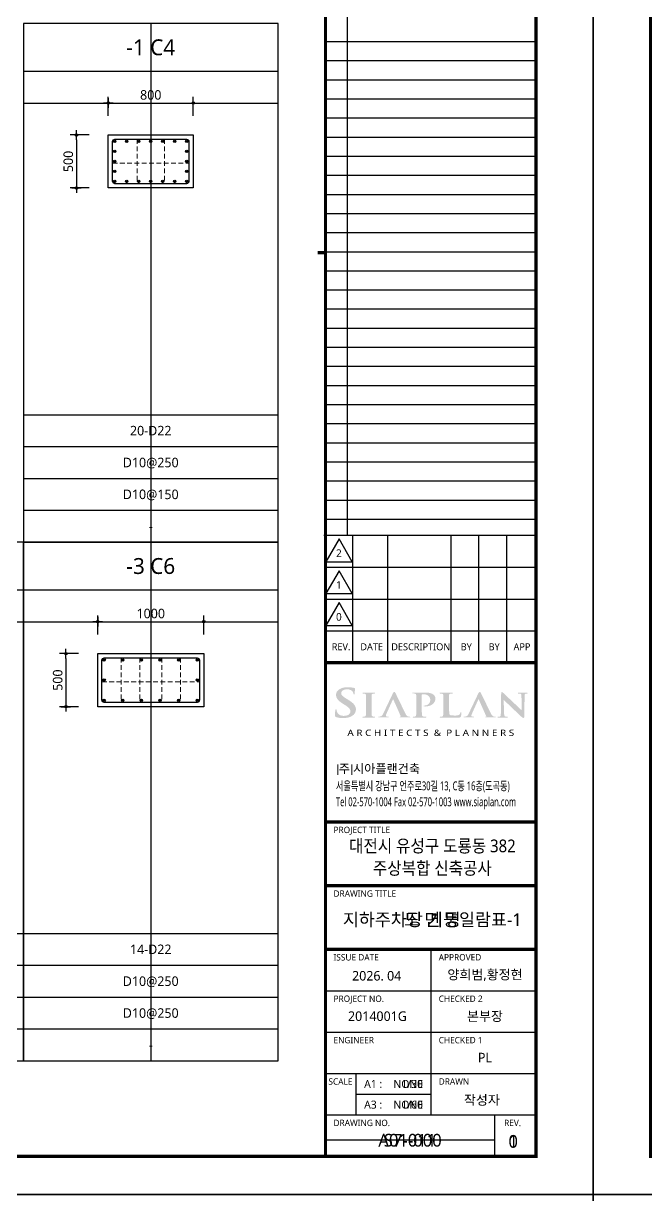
# Model space of a CAD drawing. Header units: millimetres. Extents: x 0 to 252030, y -124740 to 196020.
# Drawn here: x 45060 to 50924, y 160380 to 171412 of the extents above; entities that cross this region are included whole.
import ezdxf
from ezdxf.enums import TextEntityAlignment as Align

# ---------------------------------------------------------------- set-up
doc = ezdxf.new("R2010")
doc.units = ezdxf.units.MM
doc.header["$LTSCALE"] = 30
doc.linetypes.add('HID', pattern=[2.3, 1.5, -0.8])
doc.layers.get('DEFPOINTS').update_dxf_attribs({"color": 142})
for name, color, linetype in [('0-SEC1', 3, 'Continuous'), ('AA-SHEET-TEXT', 3, 'Continuous'), ('CON', 2, 'Continuous'), ('DIM', 7, 'Continuous'), ('S-철근', 3, 'Continuous'), ('SHEET', 7, 'Continuous'), ('TXT', 3, 'Continuous'), ('XR-FORM_(도룡동)$0$Sheet', 7, 'Continuous'), ('XR-FORM_(도룡동)$0$TEXT', 3, 'Continuous')]:
    doc.layers.add(name, color=color, linetype=linetype)
doc.layers.add('TieBar', color=7, linetype='HID', lineweight=0)
doc.styles.get("Standard").update_dxf_attribs({"font": 'malgun.ttf'})
doc.styles.add('XR-FORM$0$맑은고딕', font='malgun.ttf')
doc.styles.add('XR-FORM_(도룡동)$0$맑은고딕', font='malgun.ttf')
doc.styles.add('XR-FORM_(도룡동)$0$충북옥천_FORM$0$맑은고딕', font='malgun.ttf')
doc.styles.add('XR-FORM_(도룡동)$1$맑은고딕', font='malgun.ttf')
doc.styles.add('XR-FORM_(도룡동)$2$맑은고딕', font='malgun.ttf')
doc.styles.add('XR-FORM_(도룡동)$3$맑은고딕', font='malgun.ttf')
doc.styles.add('맑은 고딕', font='malgun.ttf')
doc.styles.add('맑은고딕', font='malgun.ttf')
doc.dimstyles.new('30NDIM', dxfattribs={"dimscale": 50, "dimtxt": 3, "dimasz": 1.5, "dimexe": 2, "dimexo": 6, "dimgap": 1, "dimtad": 1, "dimdec": 0, "dimrnd": 0.25, "dimzin": 0, "dimdsep": 46, "dimtxsty": 'Standard', "dimblk": 'Z_DOT', "dimcen": 5, "dimclrd": 256, "dimclre": 256, "dimclrt": 3, "dimadec": 0, "dimazin": 0, "dimtm": 1e-09, "dimtfac": 1, "dimtdec": 0, "dimtix": 1, "dimtmove": 2, "dimatfit": 1, "dimldrblk": 'Z_DOT', "dimfxl": 1, "dimtolj": 1, "dimtzin": 0, "dimarcsym": 0})

# ---------------------------------------------------------------- blocks, each defined once
blk = doc.blocks.new('XR-FORM_(도룡동)$0$S')
at = {"layer": 'XR-FORM_(도룡동)$0$Sheet'}
h = blk.add_hatch(color=6, dxfattribs=at)
edge = h.paths.add_edge_path()
edge.add_spline(control_points=[(76338, 15545), (76338, 15545), (76295, 15571), (76295, 15571), (76172, 15645), (76132, 15687), (76132, 15744), (76132, 15817), (76203, 15865), (76313, 15865), (76409, 15865), (76454, 15832), (76479, 15807), (76511, 15775), (76518, 15737), (76518, 15729), (76518, 15711), (76524, 15702), (76538, 15702), (76557, 15702), (76559, 15724), (76559, 15744), (76559, 15811), (76562, 15848), (76564, 15870), (76564, 15870), (76565, 15890), (76565, 15890), (76565, 15905), (76548, 15908), (76540, 15909), (76494, 15919), (76430, 15930), (76333, 15930), (76119, 15930), (75970, 15833), (75970, 15695), (75970, 15588), (76037, 15502), (76202, 15401), (76202, 15401), (76273, 15357), (76273, 15357), (76398, 15281), (76423, 15225), (76423, 15165), (76423, 15099), (76352, 15030), (76220, 15030), (76155, 15030), (76041, 15045), (76002, 15150), (75994, 15172), (75988, 15197), (75988, 15211), (75988, 15217), (75988, 15236), (75968, 15236), (75948, 15236), (75946, 15209), (75945, 15201), (75945, 15201), (75945, 15197), (75945, 15197), (75943, 15174), (75938, 15104), (75938, 15040), (75938, 15011), (75943, 15004), (75970, 14994), (76035, 14972), (76103, 14962), (76198, 14962), (76298, 14962), (76379, 14979), (76447, 15013), (76575, 15079), (76595, 15177), (76595, 15230), (76595, 15347), (76528, 15430), (76338, 15545)], knot_values=[0, 0, 0, 0, 1, 1, 1, 2, 2, 2, 3, 3, 3, 4, 4, 4, 5, 5, 5, 6, 6, 6, 7, 7, 7, 8, 8, 8, 9, 9, 9, 10, 10, 10, 11, 11, 11, 12, 12, 12, 13, 13, 13, 14, 14, 14, 15, 15, 15, 16, 16, 16, 17, 17, 17, 18, 18, 18, 19, 19, 19, 20, 20, 20, 21, 21, 21, 22, 22, 22, 23, 23, 23, 24, 24, 24, 25, 25, 25, 26, 26, 26, 27, 27, 27, 27], degree=3, periodic=0)
h = blk.add_hatch(color=6, dxfattribs=at)
edge = h.paths.add_edge_path()
edge.add_spline(control_points=[(77180, 15007), (77180, 15007), (77166, 15007), (77166, 15007), (77156, 15007), (77148, 15007), (77134, 15009), (77098, 15014), (77093, 15029), (77089, 15056), (77084, 15098), (77084, 15641), (77086, 15677), (77089, 15714), (77100, 15725), (77131, 15729), (77143, 15731), (77153, 15732), (77163, 15732), (77163, 15732), (77180, 15732), (77180, 15732), (77188, 15732), (77195, 15739), (77195, 15747), (77195, 15755), (77188, 15761), (77180, 15761), (77180, 15761), (76814, 15761), (76814, 15761), (76806, 15761), (76800, 15755), (76800, 15747), (76800, 15739), (76806, 15732), (76814, 15732), (76814, 15732), (76832, 15732), (76832, 15732), (76847, 15732), (76860, 15730), (76871, 15728), (76897, 15723), (76909, 15710), (76912, 15677), (76912, 15677), (76912, 15677), (76912, 15677), (76914, 15650), (76915, 15103), (76908, 15057), (76904, 15025), (76895, 15014), (76873, 15011), (76858, 15008), (76843, 15007), (76827, 15007), (76826, 15007), (76814, 15007), (76814, 15007), (76806, 15007), (76800, 15000), (76800, 14992), (76800, 14984), (76806, 14977), (76814, 14977), (76814, 14977), (77180, 14977), (77180, 14977), (77188, 14977), (77195, 14984), (77195, 14992), (77195, 15000), (77188, 15007), (77180, 15007)], knot_values=[0, 0, 0, 0, 1, 1, 1, 2, 2, 2, 3, 3, 3, 4, 4, 4, 5, 5, 5, 6, 6, 6, 7, 7, 7, 8, 8, 8, 9, 9, 9, 10, 10, 10, 11, 11, 11, 12, 12, 12, 13, 13, 13, 14, 14, 14, 15, 15, 15, 16, 16, 16, 17, 17, 17, 18, 18, 18, 19, 19, 19, 20, 20, 20, 21, 21, 21, 22, 22, 22, 23, 23, 23, 24, 24, 24, 25, 25, 25, 25], degree=3, periodic=0)
h = blk.add_hatch(color=6, dxfattribs=at)
edge = h.paths.add_edge_path()
edge.add_spline(control_points=[(78289, 15008), (78289, 15008), (78256, 15008), (78256, 15008), (78252, 15008), (78248, 15009), (78243, 15010), (78220, 15014), (78192, 15028), (78158, 15085), (78158, 15085), (77848, 15727), (77836, 15749), (77824, 15773), (77816, 15784), (77802, 15784), (77787, 15784), (77771, 15771), (77757, 15741), (77757, 15741), (77450, 15097), (77450, 15097), (77424, 15042), (77401, 15015), (77350, 15010), (77342, 15009), (77328, 15008), (77317, 15008), (77317, 15008), (77304, 15008), (77304, 15008), (77298, 15008), (77292, 15002), (77292, 14994), (77292, 14987), (77298, 14980), (77304, 14980), (77304, 14980), (77609, 14980), (77609, 14980), (77615, 14980), (77621, 14987), (77621, 14994), (77621, 15002), (77615, 15008), (77609, 15008), (77609, 15008), (77576, 15008), (77576, 15008), (77539, 15008), (77534, 15021), (77534, 15033), (77534, 15044), (77540, 15068), (77552, 15094), (77552, 15094), (77762, 15561), (77762, 15561), (77762, 15561), (78005, 15016), (78004, 15016), (78005, 15014), (78005, 15012), (78004, 15010), (78003, 15008), (78001, 15008), (77998, 15008), (77998, 15008), (77984, 15008), (77984, 15008), (77978, 15008), (77972, 15002), (77972, 14994), (77972, 14987), (77978, 14980), (77984, 14980), (77984, 14980), (78289, 14980), (78289, 14980), (78295, 14980), (78301, 14987), (78301, 14994), (78301, 15002), (78295, 15008), (78289, 15008)], knot_values=[0, 0, 0, 0, 1, 1, 1, 2, 2, 2, 3, 3, 3, 4, 4, 4, 5, 5, 5, 6, 6, 6, 7, 7, 7, 8, 8, 8, 9, 9, 9, 10, 10, 10, 11, 11, 11, 12, 12, 12, 13, 13, 13, 14, 14, 14, 15, 15, 15, 16, 16, 16, 17, 17, 17, 18, 18, 18, 19, 19, 19, 20, 20, 20, 21, 21, 21, 22, 22, 22, 23, 23, 23, 24, 24, 24, 25, 25, 25, 26, 26, 26, 27, 27, 27, 28, 28, 28, 28], degree=3, periodic=0)
h = blk.add_hatch(color=250, dxfattribs=at)
edge = h.paths.add_edge_path()
edge.add_spline(control_points=[(78762, 15355), (78740, 15355), (78721, 15354), (78721, 15339), (78721, 15329), (78732, 15327), (78739, 15326), (78739, 15326), (78761, 15325), (78768, 15325), (78956, 15325), (79092, 15431), (79092, 15577), (79092, 15629), (79059, 15678), (79025, 15703), (79003, 15719), (78945, 15762), (78781, 15762), (78781, 15762), (78772, 15762), (78771, 15762), (78771, 15762), (78376, 15762), (78376, 15762), (78367, 15762), (78360, 15756), (78360, 15748), (78360, 15740), (78367, 15734), (78376, 15734), (78376, 15734), (78423, 15734), (78423, 15734), (78429, 15733), (78435, 15733), (78438, 15732), (78480, 15725), (78488, 15709), (78491, 15677), (78491, 15677), (78491, 15677), (78491, 15677), (78493, 15651), (78494, 15108), (78487, 15062), (78481, 15030), (78474, 15013), (78453, 15010), (78437, 15007), (78422, 15006), (78407, 15006), (78406, 15006), (78396, 15006), (78396, 15006), (78387, 15006), (78380, 14999), (78380, 14991), (78380, 14983), (78387, 14977), (78396, 14977), (78396, 14977), (78791, 14977), (78791, 14977), (78800, 14977), (78807, 14983), (78807, 14991), (78807, 14999), (78800, 15006), (78791, 15006), (78791, 15006), (78781, 15006), (78781, 15006), (78761, 15006), (78733, 15008), (78715, 15010), (78681, 15013), (78672, 15031), (78668, 15061), (78662, 15105), (78662, 15684), (78662, 15690), (78662, 15699), (78664, 15704), (78669, 15705), (78679, 15708), (78707, 15709), (78729, 15709), (78757, 15709), (78810, 15704), (78857, 15670), (78924, 15623), (78931, 15562), (78931, 15520), (78931, 15418), (78833, 15355), (78762, 15355)], knot_values=[0, 0, 0, 0, 1, 1, 1, 2, 2, 2, 3, 3, 3, 4, 4, 4, 5, 5, 5, 6, 6, 6, 7, 7, 7, 8, 8, 8, 9, 9, 9, 10, 10, 10, 11, 11, 11, 12, 12, 12, 13, 13, 13, 14, 14, 14, 15, 15, 15, 16, 16, 16, 17, 17, 17, 18, 18, 18, 19, 19, 19, 20, 20, 20, 21, 21, 21, 22, 22, 22, 23, 23, 23, 24, 24, 24, 25, 25, 25, 26, 26, 26, 27, 27, 27, 28, 28, 28, 29, 29, 29, 30, 30, 30, 31, 31, 31, 32, 32, 32, 32], degree=3, periodic=0)
h = blk.add_hatch(color=250, dxfattribs=at)
edge = h.paths.add_edge_path()
edge.add_spline(control_points=[(79896, 15147), (79880, 15147), (79878, 15134), (79877, 15128), (79875, 15109), (79860, 15082), (79845, 15069), (79815, 15043), (79768, 15042), (79696, 15042), (79592, 15042), (79561, 15049), (79541, 15063), (79541, 15063), (79541, 15063), (79541, 15063), (79522, 15076), (79515, 15314), (79515, 15460), (79515, 15617), (79515, 15645), (79518, 15677), (79521, 15714), (79532, 15724), (79562, 15729), (79578, 15731), (79599, 15732), (79612, 15732), (79620, 15732), (79633, 15732), (79638, 15739), (79640, 15742), (79641, 15745), (79641, 15748), (79641, 15756), (79634, 15762), (79626, 15762), (79626, 15762), (79235, 15762), (79235, 15762), (79226, 15762), (79220, 15756), (79220, 15748), (79220, 15743), (79222, 15738), (79227, 15736), (79227, 15735), (79229, 15735), (79229, 15734), (79235, 15732), (79243, 15732), (79247, 15732), (79265, 15732), (79280, 15731), (79290, 15729), (79331, 15722), (79340, 15709), (79342, 15677), (79344, 15651), (79345, 15108), (79338, 15062), (79332, 15030), (79326, 15013), (79304, 15010), (79290, 15007), (79276, 15006), (79262, 15006), (79262, 15006), (79245, 15006), (79245, 15006), (79237, 15006), (79230, 14999), (79230, 14991), (79230, 14983), (79237, 14977), (79245, 14977), (79245, 14977), (79615, 14977), (79615, 14977), (79615, 14977), (79805, 14976), (79805, 14976), (79874, 14976), (79882, 14981), (79891, 15006), (79901, 15036), (79910, 15113), (79910, 15125), (79910, 15135), (79910, 15147), (79896, 15147)], knot_values=[0, 0, 0, 0, 1, 1, 1, 2, 2, 2, 3, 3, 3, 4, 4, 4, 5, 5, 5, 6, 6, 6, 7, 7, 7, 8, 8, 8, 9, 9, 9, 10, 10, 10, 11, 11, 11, 12, 12, 12, 13, 13, 13, 14, 14, 14, 15, 15, 15, 16, 16, 16, 17, 17, 17, 18, 18, 18, 19, 19, 19, 20, 20, 20, 21, 21, 21, 22, 22, 22, 23, 23, 23, 24, 24, 24, 25, 25, 25, 26, 26, 26, 27, 27, 27, 28, 28, 28, 29, 29, 29, 30, 30, 30, 30], degree=3, periodic=0)
h = blk.add_hatch(color=250, dxfattribs=at)
edge = h.paths.add_edge_path()
edge.add_spline(control_points=[(80974, 15008), (80974, 15008), (80942, 15008), (80942, 15008), (80937, 15008), (80933, 15009), (80928, 15010), (80905, 15014), (80878, 15028), (80843, 15085), (80843, 15085), (80533, 15727), (80521, 15749), (80509, 15773), (80501, 15784), (80487, 15784), (80472, 15784), (80457, 15771), (80442, 15741), (80442, 15741), (80135, 15097), (80135, 15097), (80109, 15042), (80086, 15015), (80035, 15010), (80027, 15009), (80013, 15008), (80002, 15008), (80002, 15008), (79989, 15008), (79989, 15008), (79983, 15008), (79977, 15002), (79977, 14994), (79977, 14987), (79983, 14980), (79989, 14980), (79989, 14980), (80294, 14980), (80294, 14980), (80300, 14980), (80306, 14987), (80306, 14994), (80306, 15002), (80300, 15008), (80294, 15008), (80294, 15008), (80261, 15008), (80261, 15008), (80224, 15008), (80219, 15021), (80219, 15033), (80219, 15044), (80225, 15068), (80237, 15094), (80237, 15094), (80447, 15561), (80447, 15561), (80447, 15561), (80690, 15016), (80690, 15016), (80690, 15014), (80690, 15012), (80689, 15010), (80688, 15008), (80686, 15008), (80683, 15008), (80683, 15008), (80669, 15008), (80669, 15008), (80663, 15008), (80657, 15002), (80657, 14994), (80657, 14987), (80663, 14980), (80669, 14980), (80669, 14980), (80974, 14980), (80974, 14980), (80980, 14980), (80986, 14987), (80986, 14994), (80986, 15002), (80980, 15008), (80974, 15008)], knot_values=[0, 0, 0, 0, 1, 1, 1, 2, 2, 2, 3, 3, 3, 4, 4, 4, 5, 5, 5, 6, 6, 6, 7, 7, 7, 8, 8, 8, 9, 9, 9, 10, 10, 10, 11, 11, 11, 12, 12, 12, 13, 13, 13, 14, 14, 14, 15, 15, 15, 16, 16, 16, 17, 17, 17, 18, 18, 18, 19, 19, 19, 20, 20, 20, 21, 21, 21, 22, 22, 22, 23, 23, 23, 24, 24, 24, 25, 25, 25, 26, 26, 26, 27, 27, 27, 28, 28, 28, 28], degree=3, periodic=0)
h = blk.add_hatch(color=250, dxfattribs=at)
edge = h.paths.add_edge_path()
edge.add_spline(control_points=[(81976, 15761), (81976, 15761), (81692, 15761), (81692, 15761), (81686, 15761), (81681, 15755), (81681, 15747), (81681, 15739), (81686, 15732), (81692, 15732), (81692, 15732), (81700, 15732), (81702, 15732), (81718, 15732), (81744, 15732), (81760, 15726), (81783, 15717), (81794, 15705), (81795, 15641), (81795, 15641), (81806, 15233), (81806, 15224), (81806, 15224), (81806, 15202), (81806, 15202), (81797, 15210), (81212, 15762), (81212, 15762), (81199, 15775), (81187, 15784), (81176, 15784), (81158, 15784), (81158, 15750), (81158, 15740), (81158, 15740), (81148, 15134), (81148, 15134), (81147, 15045), (81143, 15018), (81117, 15011), (81101, 15006), (81079, 15006), (81068, 15006), (81067, 15006), (81057, 15006), (81057, 15006), (81051, 15006), (81046, 14999), (81046, 14991), (81046, 14983), (81051, 14976), (81057, 14976), (81057, 14976), (81353, 14976), (81353, 14976), (81359, 14976), (81364, 14983), (81364, 14991), (81364, 14999), (81359, 15006), (81353, 15006), (81353, 15006), (81342, 15006), (81340, 15006), (81324, 15006), (81303, 15006), (81284, 15013), (81268, 15018), (81251, 15035), (81248, 15122), (81248, 15122), (81237, 15522), (81236, 15534), (81241, 15530), (81780, 15014), (81821, 14978), (81833, 14966), (81851, 14966), (81864, 14966), (81880, 14966), (81882, 14986), (81882, 15002), (81882, 15002), (81894, 15649), (81894, 15649), (81895, 15706), (81903, 15722), (81931, 15729), (81944, 15732), (81952, 15732), (81963, 15732), (81965, 15732), (81976, 15732), (81976, 15732), (81982, 15732), (81987, 15739), (81987, 15747), (81987, 15755), (81982, 15761), (81976, 15761)], knot_values=[0, 0, 0, 0, 1, 1, 1, 2, 2, 2, 3, 3, 3, 4, 4, 4, 5, 5, 5, 6, 6, 6, 7, 7, 7, 8, 8, 8, 9, 9, 9, 10, 10, 10, 11, 11, 11, 12, 12, 12, 13, 13, 13, 14, 14, 14, 15, 15, 15, 16, 16, 16, 17, 17, 17, 18, 18, 18, 19, 19, 19, 20, 20, 20, 21, 21, 21, 22, 22, 22, 23, 23, 23, 24, 24, 24, 25, 25, 25, 26, 26, 26, 27, 27, 27, 28, 28, 28, 29, 29, 29, 30, 30, 30, 31, 31, 31, 32, 32, 32, 33, 33, 33, 33], degree=3, periodic=0)
at = {"layer": 'DEFPOINTS'}
for p, q in [((76315, 52073), (76315, 20700)), ((82250, 36196), (75640, 36196)), ((82250, 35596), (75640, 35596)), ((82250, 34996), (75640, 34996)), ((82250, 34396), (75640, 34396)), ((82250, 33796), (75640, 33796)), ((82250, 33196), (75640, 33196)), ((82250, 32596), (75640, 32596)), ((82250, 31996), (75640, 31996)), ((82250, 31396), (75640, 31396)), ((82250, 30796), (75640, 30796)), ((82250, 30196), (75640, 30196)), ((82250, 29596), (75640, 29596)), ((82250, 28996), (75640, 28996)), ((82250, 28396), (75640, 28396)), ((82250, 27796), (75640, 27796)), ((82250, 27196), (75640, 27196)), ((82250, 26596), (75640, 26596)), ((82250, 25996), (75640, 25996)), ((82250, 25396), (75640, 25396)), ((82250, 24796), (75640, 24796)), ((82250, 24196), (75640, 24196)), ((82250, 23596), (75640, 23596)), ((82250, 22996), (75640, 22996)), ((82250, 22396), (75640, 22396)), ((82250, 21796), (75640, 21796)), ((82250, 21196), (75640, 21196)), ((80950, 1706), (75640, 1706))]:
    blk.add_line(p, q, dxfattribs=at)
at = {"layer": 'XR-FORM_(도룡동)$0$Sheet'}
for p, q in [((75590, 20700), (82204, 20700)), ((76490, 20700), (76490, 16700)), ((77590, 20700), (77590, 16700)), ((79575, 20700), (79575, 16700)), ((80450, 20700), (80450, 16700)), ((81325, 20700), (81325, 16700)), ((75640, 19700), (82254, 19700)), ((75640, 18700), (82254, 18700)), ((75640, 17700), (82254, 17700)), ((78945, 7700), (78945, 2500)), ((75640, 6400), (82250, 6400)), ((75640, 5100), (82250, 5100)), ((75640, 3800), (82250, 3800)), ((76591, 3798), (76591, 2500)), ((76591, 3149), (78945, 3149)), ((75640, 2500), (82250, 2500)), ((80950, 2500), (80950, 1200))]:
    blk.add_line(p, q, dxfattribs=at)
at = {"layer": 'XR-FORM_(도룡동)$0$Sheet', "const_width": 100}
blk.add_lwpolyline([(1850, 57950), (82250, 57950), (82250, 1200), (1850, 1200)], close=True, dxfattribs=at)
for points in [[(75640, 57950), (75640, 1200)], [(75640, 16700), (82250, 16700)], [(75640, 11700), (82250, 11700)], [(75640, 9700), (82250, 9700)], [(75640, 7700), (82250, 7700)]]:
    blk.add_lwpolyline(points, dxfattribs=at)
at = {"layer": 'XR-FORM_(도룡동)$0$Sheet', "linetype": 'Continuous', "const_width": 100}
blk.add_lwpolyline([(75640, 29575), (75390, 29575)], dxfattribs=at)
at = {"layer": 'XR-FORM_(도룡동)$0$Sheet'}
for points in [[(76065, 20589), (75650, 19869), (76481, 19869)], [(76065, 19589), (75650, 18869), (76481, 18869)], [(76065, 18589), (75650, 17869), (76481, 17869)]]:
    blk.add_lwpolyline(points, close=True, dxfattribs=at)
at = {"layer": 'XR-FORM_(도룡동)$0$Sheet', "color": 3, "const_width": 28}
for points in [[(76026, 13508), (76026, 13172)], [(76466, 13508), (76466, 13172)]]:
    blk.add_lwpolyline(points, dxfattribs=at)
at = {"layer": 'DEFPOINTS', "style": 'XR-FORM_(도룡동)$3$맑은고딕'}
blk.add_text('도 면 명', height=400, dxfattribs=at).set_placement((78996, 8633), align=Align.MIDDLE_CENTER)
at = {"layer": 'XR-FORM_(도룡동)$0$Sheet', "style": 'XR-FORM_(도룡동)$3$맑은고딕'}
for s, height, p in [('2', 240, (76059, 20140)), ('1', 240, (76059, 19140)), ('0', 240, (76059, 18140)), (' REV.', 220, (76090, 17200)), ('DATE', 220, (77090, 17200)), ('DESCRIPTION', 220, (78632, 17200)), ('BY', 220, (80062, 17200)), ('BY', 220, (80938, 17200)), ('APP', 220, (81812, 17200))]:
    blk.add_text(s, height=height, dxfattribs=at).set_placement(p, align=Align.MIDDLE)
at = {"layer": 'XR-FORM_(도룡동)$0$Sheet', "color": 3, "style": 'XR-FORM_(도룡동)$3$맑은고딕', "width": 1.2}
blk.add_text('A R C H I T E C T S  &  P L A N N E R S', height=200, dxfattribs=at).set_placement((78947, 14500), align=Align.MIDDLE_CENTER)
at = {"layer": 'XR-FORM_(도룡동)$0$Sheet', "color": 3, "style": 'XR-FORM_(도룡동)$3$맑은고딕'}
blk.add_text('주 시아플랜건축', height=280, dxfattribs=at).set_placement((76057, 13372), align=Align.MIDDLE_LEFT)
at = {"layer": 'XR-FORM_(도룡동)$0$Sheet', "color": 3, "style": 'XR-FORM_(도룡동)$3$맑은고딕', "width": 0.65}
for s, p in [('서울특별시 강남구 언주로30길 13, C동 16층(도곡동)', (75966, 12833)), ('Tel 02-570-1004 Fax 02-570-1003 www.siaplan.com', (75966, 12333))]:
    blk.add_text(s, height=280, dxfattribs=at).set_placement(p, align=Align.MIDDLE_LEFT)
at = {"layer": 'XR-FORM_(도룡동)$0$Sheet', "style": 'XR-FORM_(도룡동)$3$맑은고딕'}
for s, p in [('PROJECT TITLE', (75890, 11350)), ('DRAWING TITLE', (75890, 9350)), ('ISSUE DATE', (75890, 7350)), ('APPROVED', (79195, 7350)), ('PROJECT NO. ', (75890, 6050)), ('CHECKED 2 ', (79195, 6050)), ('ENGINEER', (75890, 4750)), ('CHECKED 1 ', (79195, 4750)), ('SCALE', (75730, 3450)), ('DRAWN', (79195, 3450)), ('DRAWING NO.', (75890, 2150)), ('REV.', (81250, 2150))]:
    blk.add_text(s, height=200, dxfattribs=at).set_placement(p)
at = {"layer": 'XR-FORM_(도룡동)$0$TEXT'}
for s, height, style, p in [('2026. 04', 300, 'XR-FORM_(도룡동)$3$맑은고딕', (77247, 6870)), ('A1 : ', 250, 'XR-FORM_(도룡동)$0$충북옥천_FORM$0$맑은고딕', (77179, 3474)), ('A3 : ', 250, 'XR-FORM_(도룡동)$0$충북옥천_FORM$0$맑은고딕', (77179, 2825))]:
    blk.add_text(s, height=height, dxfattribs=dict(at, style=style)).set_placement(p, align=Align.MIDDLE_CENTER)
at = {"layer": 'XR-FORM_(도룡동)$0$TEXT', "style": 'XR-FORM_(도룡동)$3$맑은고딕'}
blk.add_text('양희범,황정현', height=300, dxfattribs=at).set_placement((80649, 6901), align=Align.MIDDLE)
blk = doc.blocks.new('XR-FORM_(도룡동)', base_point=(101.33, -56114.51))
at = {"layer": 'DEFPOINTS'}
blk.add_lwpolyline([(0, 0), (420, 0), (420, 297), (0, 297)], close=True, dxfattribs=at)
at = {"xscale": 0.005, "yscale": 0.005, "zscale": 0.005}
blk.add_blockref('XR-FORM_(도룡동)$0$S', (-0.25, 0), dxfattribs=at)
at = {"layer": 'DEFPOINTS', "style": 'XR-FORM_(도룡동)$3$맑은고딕'}
for s, p in [('2014001G', (386.1, 28.01)), ('본부장', (402.99, 28.01)), ('PL', (402.99, 21.51))]:
    blk.add_text(s, height=1.5, dxfattribs=at).set_placement(p, align=Align.MIDDLE)
for p in [(393.26, 17.37), (393.26, 14.12)]:
    blk.add_text('NONE', height=1.25, dxfattribs=at).set_placement(p, align=Align.MIDDLE_RIGHT)
for s, height, p in [('작성자', 1.5, (402.51, 14.85)), ('A01-000', 2, (391.22, 8.53))]:
    blk.add_text(s, height=height, dxfattribs=at).set_placement(p, align=Align.MIDDLE_CENTER)
at = {"layer": 'XR-FORM_(도룡동)$0$TEXT', "style": 'XR-FORM_(도룡동)$3$맑은고딕', "width": 0.9}
for s, p in [('대전시 유성구 도룡동 382', (394.73, 54.74)), ('주상복합 신축공사', (394.73, 51.24))]:
    blk.add_text(s, height=2, dxfattribs=at).set_placement(p, align=Align.MIDDLE_CENTER)
at = {"layer": 'XR-FORM_(도룡동)$0$TEXT', "style": 'XR-FORM_(도룡동)$3$맑은고딕'}
blk.add_text('1', height=2, dxfattribs=at).set_placement((407.43, 8.35), align=Align.MIDDLE_CENTER)
blk = doc.blocks.new('*U58')
at = {"layer": 'DEFPOINTS'}
for p, q in [((-1200, 4886), (-1200, 0)), ((-2400, 4136), (0, 4136))]:
    blk.add_line(p, q, dxfattribs=at)
at = {"layer": 'SHEET'}
blk.add_line((-2400, 4436), (0, 4436), dxfattribs=at)
at = {"layer": 'SHEET', "color": 6}
for p, q in [((-2400, 1200), (0, 1200)), ((-2400, 900), (0, 900)), ((-2400, 600), (0, 600)), ((-2400, 300), (0, 300))]:
    blk.add_line(p, q, dxfattribs=at)
at = {"layer": 'SHEET'}
blk.add_lwpolyline([(0, 4886), (-2400, 4886), (-2400, 0), (0, 0)], close=True, dxfattribs=at)
blk = doc.blocks.new('Z_DOT')
at = {"layer": 'DIM', "color": 0}
for p, q in [((-1, 0), (1, 0)), ((0, -1), (0, 1))]:
    blk.add_line(p, q, dxfattribs=at)
for radius in [0.25, 0.125]:
    blk.add_circle((0, 0), radius, dxfattribs=at)
blk = doc.blocks.new('*D104')
at = {"layer": 'DEFPOINTS', "color": 0, "transparency": 16777216}
for p in [(46660, 170662), (45860, 170362), (46660, 170362)]:
    blk.add_point(p, dxfattribs=at)
at = {"layer": 'DIM', "lineweight": -2, "transparency": 16777216}
for p, q in [((45860, 170542), (45860, 170722)), ((46660, 170542), (46660, 170722)), ((45905, 170662), (46615, 170662))]:
    blk.add_line(p, q, dxfattribs=at)
at = {"layer": 'DIM', "lineweight": -2, "transparency": 16777216, "xscale": 45, "yscale": 45, "zscale": 45, "rotation": 180}
blk.add_blockref('Z_DOT', (45860, 170662), dxfattribs=at)
at = {"layer": 'DIM', "lineweight": -2, "transparency": 16777216, "xscale": 45, "yscale": 45, "zscale": 45}
blk.add_blockref('Z_DOT', (46660, 170662), dxfattribs=at)
at = {"layer": 'DIM', "color": 3, "transparency": 16777216, "insert": (46260, 170738), "char_height": 90, "attachment_point": 5}
blk.add_mtext('\\A1;800', dxfattribs=at)
blk = doc.blocks.new('*D105')
at = {"layer": 'DEFPOINTS', "color": 0, "transparency": 16777216}
for p in [(45860, 170362), (45560, 169862), (45860, 169862)]:
    blk.add_point(p, dxfattribs=at)
at = {"layer": 'DIM', "lineweight": -2, "transparency": 16777216}
for p, q in [((45680, 170362), (45500, 170362)), ((45560, 170317), (45560, 169907)), ((45680, 169862), (45500, 169862))]:
    blk.add_line(p, q, dxfattribs=at)
at = {"layer": 'DIM', "lineweight": -2, "transparency": 16777216, "xscale": 45, "yscale": 45, "zscale": 45}
for p, rotation in [((45560, 170362), 90), ((45560, 169862), 270)]:
    blk.add_blockref('Z_DOT', p, dxfattribs=dict(at, rotation=rotation))
at = {"layer": 'DIM', "color": 3, "transparency": 16777216, "insert": (45483, 170112), "char_height": 90, "attachment_point": 5, "rotation": 90}
blk.add_mtext('\\A1;500', dxfattribs=at)
blk = doc.blocks.new('*D121')
at = {"layer": 'DEFPOINTS', "color": 0, "transparency": 16777216}
for p in [(46760, 165776), (45760, 165476), (46760, 165476)]:
    blk.add_point(p, dxfattribs=at)
at = {"layer": 'DIM', "lineweight": -2, "transparency": 16777216}
for p, q in [((45760, 165656), (45760, 165836)), ((46760, 165656), (46760, 165836)), ((45805, 165776), (46715, 165776))]:
    blk.add_line(p, q, dxfattribs=at)
at = {"layer": 'DIM', "lineweight": -2, "transparency": 16777216, "xscale": 45, "yscale": 45, "zscale": 45, "rotation": 180}
blk.add_blockref('Z_DOT', (45760, 165776), dxfattribs=at)
at = {"layer": 'DIM', "lineweight": -2, "transparency": 16777216, "xscale": 45, "yscale": 45, "zscale": 45}
blk.add_blockref('Z_DOT', (46760, 165776), dxfattribs=at)
at = {"layer": 'DIM', "color": 3, "transparency": 16777216, "insert": (46260, 165853), "char_height": 90, "attachment_point": 5}
blk.add_mtext('\\A1;1000', dxfattribs=at)
blk = doc.blocks.new('*D122')
at = {"layer": 'DEFPOINTS', "color": 0, "transparency": 16777216}
for p in [(45760, 165476), (45460, 164976), (45760, 164976)]:
    blk.add_point(p, dxfattribs=at)
at = {"layer": 'DIM', "lineweight": -2, "transparency": 16777216}
for p, q in [((45580, 165476), (45400, 165476)), ((45460, 165431), (45460, 165021)), ((45580, 164976), (45400, 164976))]:
    blk.add_line(p, q, dxfattribs=at)
at = {"layer": 'DIM', "lineweight": -2, "transparency": 16777216, "xscale": 45, "yscale": 45, "zscale": 45}
for p, rotation in [((45460, 165476), 90), ((45460, 164976), 270)]:
    blk.add_blockref('Z_DOT', p, dxfattribs=dict(at, rotation=rotation))
at = {"layer": 'DIM', "color": 3, "transparency": 16777216, "insert": (45383, 165226), "char_height": 90, "attachment_point": 5, "rotation": 90}
blk.add_mtext('\\A1;500', dxfattribs=at)

msp = doc.modelspace()

# ---------------------------------------------------------------- hatches: boundary and pattern name
at = {"layer": 'S-철근'}
h = msp.add_hatch(color=256, dxfattribs=at)
edge = h.paths.add_edge_path()
edge.add_arc((45920.75002, 170301.00024), 11.1, 0, 180)
edge.add_arc((45920.75002, 170301.00024), 11.1, 180, 360)
h = msp.add_hatch(color=256, dxfattribs=at)
edge = h.paths.add_edge_path()
edge.add_arc((46033.75002, 170301.00024), 11.1, 0, 180)
edge.add_arc((46033.75002, 170301.00024), 11.1, 180, 360)
h = msp.add_hatch(color=256, dxfattribs=at)
edge = h.paths.add_edge_path()
edge.add_arc((46146.75002, 170301.00024), 11.1, 0, 180)
edge.add_arc((46146.75002, 170301.00024), 11.1, 180, 360)
h = msp.add_hatch(color=256, dxfattribs=at)
edge = h.paths.add_edge_path()
edge.add_arc((46259.75002, 170301.00024), 11.1, 0, 180)
edge.add_arc((46259.75002, 170301.00024), 11.1, 180, 360)
h = msp.add_hatch(color=256, dxfattribs=at)
edge = h.paths.add_edge_path()
edge.add_arc((46372.75002, 170301.00024), 11.1, 0, 180)
edge.add_arc((46372.75002, 170301.00024), 11.1, 180, 360)
h = msp.add_hatch(color=256, dxfattribs=at)
edge = h.paths.add_edge_path()
edge.add_arc((46485.75002, 170301.00024), 11.1, 0, 180)
edge.add_arc((46485.75002, 170301.00024), 11.1, 180, 360)
h = msp.add_hatch(color=256, dxfattribs=at)
edge = h.paths.add_edge_path()
edge.add_arc((46598.75002, 170301.00024), 11.1, 0, 180)
edge.add_arc((46598.75002, 170301.00024), 11.1, 180, 360)
h = msp.add_hatch(color=256, dxfattribs=at)
edge = h.paths.add_edge_path()
edge.add_arc((45920.75002, 170206.50024), 11.1, 0, 180)
edge.add_arc((45920.75002, 170206.50024), 11.1, 180, 360)
h = msp.add_hatch(color=256, dxfattribs=at)
edge = h.paths.add_edge_path()
edge.add_arc((45920.75002, 170112.00024), 11.1, 0, 180)
edge.add_arc((45920.75002, 170112.00024), 11.1, 180, 360)
h = msp.add_hatch(color=256, dxfattribs=at)
edge = h.paths.add_edge_path()
edge.add_arc((46598.75002, 170206.50024), 11.1, 0, 180)
edge.add_arc((46598.75002, 170206.50024), 11.1, 180, 360)
h = msp.add_hatch(color=256, dxfattribs=at)
edge = h.paths.add_edge_path()
edge.add_arc((46598.75002, 170112.00024), 11.1, 0, 180)
edge.add_arc((46598.75002, 170112.00024), 11.1, 180, 360)
h = msp.add_hatch(color=256, dxfattribs=at)
edge = h.paths.add_edge_path()
edge.add_arc((45920.75002, 170017.50024), 11.1, 0, 180)
edge.add_arc((45920.75002, 170017.50024), 11.1, 180, 360)
h = msp.add_hatch(color=256, dxfattribs=at)
edge = h.paths.add_edge_path()
edge.add_arc((46598.75002, 170017.50024), 11.1, 0, 180)
edge.add_arc((46598.75002, 170017.50024), 11.1, 180, 360)
h = msp.add_hatch(color=256, dxfattribs=at)
edge = h.paths.add_edge_path()
edge.add_arc((45920.75002, 169923.00024), 11.1, 0, 180)
edge.add_arc((45920.75002, 169923.00024), 11.1, 180, 360)
h = msp.add_hatch(color=256, dxfattribs=at)
edge = h.paths.add_edge_path()
edge.add_arc((46033.75002, 169923.00024), 11.1, 0, 180)
edge.add_arc((46033.75002, 169923.00024), 11.1, 180, 360)
h = msp.add_hatch(color=256, dxfattribs=at)
edge = h.paths.add_edge_path()
edge.add_arc((46146.75002, 169923.00024), 11.1, 0, 180)
edge.add_arc((46146.75002, 169923.00024), 11.1, 180, 360)
h = msp.add_hatch(color=256, dxfattribs=at)
edge = h.paths.add_edge_path()
edge.add_arc((46259.75002, 169923.00024), 11.1, 0, 180)
edge.add_arc((46259.75002, 169923.00024), 11.1, 180, 360)
h = msp.add_hatch(color=256, dxfattribs=at)
edge = h.paths.add_edge_path()
edge.add_arc((46372.75002, 169923.00024), 11.1, 0, 180)
edge.add_arc((46372.75002, 169923.00024), 11.1, 180, 360)
h = msp.add_hatch(color=256, dxfattribs=at)
edge = h.paths.add_edge_path()
edge.add_arc((46485.75002, 169923.00024), 11.1, 0, 180)
edge.add_arc((46485.75002, 169923.00024), 11.1, 180, 360)
h = msp.add_hatch(color=256, dxfattribs=at)
edge = h.paths.add_edge_path()
edge.add_arc((46598.75002, 169923.00024), 11.1, 0, 180)
edge.add_arc((46598.75002, 169923.00024), 11.1, 180, 360)
h = msp.add_hatch(color=256, dxfattribs=at)
edge = h.paths.add_edge_path()
edge.add_arc((45820.75027, 165414.99992), 11.1, 0, 180)
edge.add_arc((45820.75027, 165414.99992), 11.1, 180, 360)
h = msp.add_hatch(color=256, dxfattribs=at)
edge = h.paths.add_edge_path()
edge.add_arc((45996.35027, 165414.99992), 11.1, 0, 180)
edge.add_arc((45996.35027, 165414.99992), 11.1, 180, 360)
h = msp.add_hatch(color=256, dxfattribs=at)
edge = h.paths.add_edge_path()
edge.add_arc((46171.95027, 165414.99992), 11.1, 0, 180)
edge.add_arc((46171.95027, 165414.99992), 11.1, 180, 360)
h = msp.add_hatch(color=256, dxfattribs=at)
edge = h.paths.add_edge_path()
edge.add_arc((46347.55027, 165414.99992), 11.1, 0, 180)
edge.add_arc((46347.55027, 165414.99992), 11.1, 180, 360)
h = msp.add_hatch(color=256, dxfattribs=at)
edge = h.paths.add_edge_path()
edge.add_arc((46523.15027, 165414.99992), 11.1, 0, 180)
edge.add_arc((46523.15027, 165414.99992), 11.1, 180, 360)
h = msp.add_hatch(color=256, dxfattribs=at)
edge = h.paths.add_edge_path()
edge.add_arc((46698.75027, 165414.99992), 11.1, 0, 180)
edge.add_arc((46698.75027, 165414.99992), 11.1, 180, 360)
h = msp.add_hatch(color=256, dxfattribs=at)
edge = h.paths.add_edge_path()
edge.add_arc((45820.75027, 165225.99992), 11.1, 0, 180)
edge.add_arc((45820.75027, 165225.99992), 11.1, 180, 360)
h = msp.add_hatch(color=256, dxfattribs=at)
edge = h.paths.add_edge_path()
edge.add_arc((46698.75027, 165225.99992), 11.1, 0, 180)
edge.add_arc((46698.75027, 165225.99992), 11.1, 180, 360)
h = msp.add_hatch(color=256, dxfattribs=at)
edge = h.paths.add_edge_path()
edge.add_arc((45820.75027, 165036.99992), 11.1, 0, 180)
edge.add_arc((45820.75027, 165036.99992), 11.1, 180, 360)
h = msp.add_hatch(color=256, dxfattribs=at)
edge = h.paths.add_edge_path()
edge.add_arc((45996.35027, 165036.99992), 11.1, 0, 180)
edge.add_arc((45996.35027, 165036.99992), 11.1, 180, 360)
h = msp.add_hatch(color=256, dxfattribs=at)
edge = h.paths.add_edge_path()
edge.add_arc((46171.95027, 165036.99992), 11.1, 0, 180)
edge.add_arc((46171.95027, 165036.99992), 11.1, 180, 360)
h = msp.add_hatch(color=256, dxfattribs=at)
edge = h.paths.add_edge_path()
edge.add_arc((46347.55027, 165036.99992), 11.1, 0, 180)
edge.add_arc((46347.55027, 165036.99992), 11.1, 180, 360)
h = msp.add_hatch(color=256, dxfattribs=at)
edge = h.paths.add_edge_path()
edge.add_arc((46523.15027, 165036.99992), 11.1, 0, 180)
edge.add_arc((46523.15027, 165036.99992), 11.1, 180, 360)
h = msp.add_hatch(color=256, dxfattribs=at)
edge = h.paths.add_edge_path()
edge.add_arc((46698.75027, 165036.99992), 11.1, 0, 180)
edge.add_arc((46698.75027, 165036.99992), 11.1, 180, 360)

# ---------------------------------------------------------------- linework, layer by layer
at = {"layer": 'CON', "color": 8}
for points in [[(45859.75002, 169862.00024), (45859.75002, 170362.00024), (46659.75002, 170362.00024), (46659.75002, 169862.00024)], [(45759.75027, 164975.99992), (45759.75027, 165475.99992), (46759.75027, 165475.99992), (46759.75027, 164975.99992)]]:
    msp.add_lwpolyline(points, close=True, dxfattribs=at)
at = {"layer": 'S-철근'}
for points in [[(45922.32002, 169902.37024, -0.4142135624), (45900.12002, 169924.57024), (45900.12002, 170299.43024, -0.4142135624), (45922.32002, 170321.63024), (46597.18002, 170321.63024, -0.4142135624), (46619.38002, 170299.43024), (46619.38002, 169924.57024, -0.4142135624), (46597.18002, 169902.37024), (45922.32002, 169902.37024)], [(45822.32027, 165016.36992, -0.4142135624), (45800.12027, 165038.56992), (45800.12027, 165413.42992, -0.4142135624), (45822.32027, 165435.62992), (46697.18027, 165435.62992, -0.4142135624), (46719.38027, 165413.42992), (46719.38027, 165038.56992, -0.4142135624), (46697.18027, 165016.36992), (45822.32027, 165016.36992)]]:
    msp.add_lwpolyline(points, format="xyb", dxfattribs=at)
for centre in [(45920.75002, 170301.00024), (46033.75002, 170301.00024), (46146.75002, 170301.00024), (46259.75002, 170301.00024), (46372.75002, 170301.00024), (46485.75002, 170301.00024), (46598.75002, 170301.00024), (45920.75002, 170206.50024), (45920.75002, 170112.00024), (46598.75002, 170206.50024), (46598.75002, 170112.00024), (45920.75002, 170017.50024), (46598.75002, 170017.50024), (45920.75002, 169923.00024), (46033.75002, 169923.00024), (46146.75002, 169923.00024), (46259.75002, 169923.00024), (46372.75002, 169923.00024), (46485.75002, 169923.00024), (46598.75002, 169923.00024), (45820.75027, 165414.99992), (45996.35027, 165414.99992), (46171.95027, 165414.99992), (46347.55027, 165414.99992), (46523.15027, 165414.99992), (46698.75027, 165414.99992), (45820.75027, 165225.99992), (46698.75027, 165225.99992), (45820.75027, 165036.99992), (45996.35027, 165036.99992), (46171.95027, 165036.99992), (46347.55027, 165036.99992), (46523.15027, 165036.99992), (46698.75027, 165036.99992)]:
    msp.add_circle(centre, 11.1, dxfattribs=at)
at = {"layer": 'TieBar'}
for p, q in [((46130.88502, 170321.63024), (46130.88502, 169902.37024)), ((46388.61502, 170321.63024), (46388.61502, 169902.37024)), ((45900.12002, 170096.13524), (46619.38002, 170096.13524)), ((45980.48527, 165435.62992), (45980.48527, 165016.36992)), ((46156.08527, 165435.62992), (46156.08527, 165016.36992)), ((46363.41527, 165435.62992), (46363.41527, 165016.36992)), ((46539.01527, 165435.62992), (46539.01527, 165016.36992)), ((45800.12027, 165210.13492), (46719.38027, 165210.13492))]:
    msp.add_line(p, q, dxfattribs=at)

# ---------------------------------------------------------------- block references
for p in [(47459.75002, 166526.00024), (45059.75027, 161639.99992), (47459.75027, 161639.99992)]:
    msp.add_blockref('*U58', p)
at = {"layer": '0-SEC1', "xscale": 60, "yscale": 60, "zscale": 60}
for p in [(31310.02429, -3206490.57868), (56510.02429, -3206490.57868), (31310.02429, -3224310.57868), (56510.02429, -3224310.57868)]:
    msp.add_blockref('XR-FORM_(도룡동)', p, dxfattribs=at)

# ---------------------------------------------------------------- texts
at = {"layer": 'AA-SHEET-TEXT'}
for s, style, p in [('지하주차장 기둥일람표-1', 'XR-FORM$0$맑은고딕', (48913.90026, 162969.9794)), ('S7-011', 'XR-FORM_(도룡동)$2$맑은고딕', (48703.50013, 160891.90968)), ('0', '맑은고딕', (49675.95675, 160881.07997))]:
    msp.add_text(s, height=120, dxfattribs=dict(at, style=style)).set_placement(p, align=Align.MIDDLE_CENTER)
for s, style, p in [('1/30', 'XR-FORM_(도룡동)$0$맑은고딕', (48825.41387, 161422.15212)), ('1/60', 'XR-FORM_(도룡동)$1$맑은고딕', (48825.41387, 161227.38398))]:
    msp.add_text(s, height=75, dxfattribs=dict(at, style=style)).set_placement(p, align=Align.MIDDLE_RIGHT)
at = {"layer": 'TXT', "color": 2, "style": '맑은 고딕'}
for s, p in [('-1 C4', (46259.75002, 171187.00024)), ('-3 C6', (46259.75027, 166300.99992))]:
    msp.add_text(s, height=150, dxfattribs=at).set_placement(p, align=Align.MIDDLE_CENTER)
at = {"layer": 'TXT', "style": '맑은 고딕'}
for s, p in [('20-D22', (46259.75002, 167576.00024)), ('D10@250', (46259.75002, 167276.00024)), ('D10@150', (46259.75002, 166976.00024)), ('-', (46259.75002, 166676.00024)), ('14-D22', (46259.75027, 162689.99992)), ('D10@250', (46259.75027, 162389.99992)), ('D10@250', (46259.75027, 162089.99992)), ('-', (46259.75027, 161789.99992))]:
    msp.add_text(s, height=90, dxfattribs=at).set_placement(p, align=Align.MIDDLE_CENTER)

# ---------------------------------------------------------------- dimensions: what is measured, and where the dimension line sits
at = {"layer": 'DIM'}
for base, p1, p2, picture, middle in [((46659.75002, 170662.00024), (45859.75002, 170362.00024), (46659.75002, 170362.00024), '*D104', (46259.75002, 170738.4982)), ((46759.75027, 165775.99992), (45759.75027, 165475.99992), (46759.75027, 165475.99992), '*D121', (46259.75027, 165852.74244))]:
    dim = msp.add_linear_dim(base=base, p1=p1, p2=p2, dimstyle='30NDIM', override={"dimscale": 30, "dimtxsty": 'Standard'}, dxfattribs=at)
    dim.commit()
    dim.dimension.update_dxf_attribs({"geometry": picture, "text_midpoint": middle})
for base, p1, p2, picture, middle in [((45559.75002, 169862.00024), (45859.75002, 170362.00024), (45859.75002, 169862.00024), '*D105', (45483.25206, 170112.00024)), ((45459.75027, 164975.99992), (45759.75027, 165475.99992), (45759.75027, 164975.99992), '*D122', (45383.25231, 165225.99992))]:
    dim = msp.add_linear_dim(base=base, p1=p1, p2=p2, angle=270, dimstyle='30NDIM', override={"dimscale": 30, "dimtxsty": 'Standard'}, dxfattribs=at)
    dim.commit()
    dim.dimension.update_dxf_attribs({"geometry": picture, "text_midpoint": middle})

doc.saveas('drawing.dxf')
